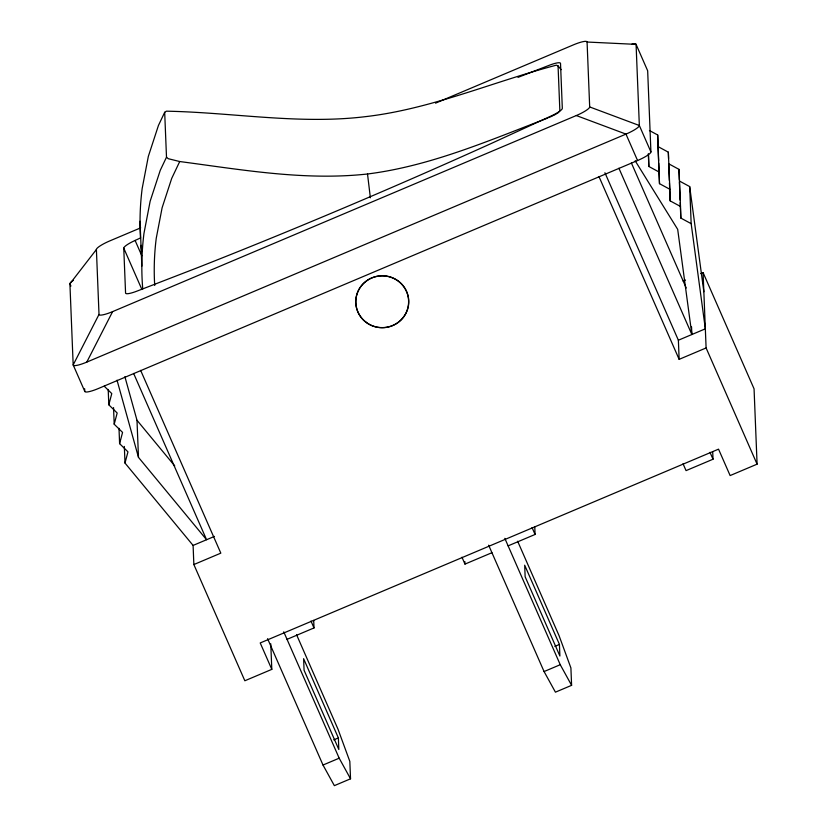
<?xml version="1.0" encoding="UTF-8"?>
<svg xmlns="http://www.w3.org/2000/svg" width="827" height="827" viewBox="0 0 827 827"><rect width="100%" height="100%" fill="white"/><g stroke="black" fill="none" stroke-linecap="round" stroke-linejoin="round"><path stroke-width="1.24" d="M270.77 643.819L271.804 669.363L244.844 680.766L193.859 564.552L193.094 545.427L125.001 463.058L127.968 451.842L119.605 443.644L122.572 432.418L114.209 424.22L117.176 413.004L108.813 404.806L111.779 393.58L104.243 386.199M561.119 69.675L558.06 65.902L556.375 65.168C492.685 81.821 431.198 109.123 365.214 116.679C298.971 124.722 232.501 112.389 166.361 111.18L164.687 112.307L158.443 125.456L148.343 156.375L142.172 188.494A276.404 270.956 -2.3 0 0 140.487 237.711M164.687 112.307L166.496 157.192L160.252 170.341L150.142 201.261L143.97 233.379A276.404 270.956 -2.3 0 0 142.74 288.923M547.588 118.137C488.964 140.518 430.309 166.103 367.519 173.99C304.729 180.927 241.825 169.711 179.717 161.534L171.706 178.405L162.123 207.732L156.262 238.186A262.138 256.959 -2.3 0 0 154.711 285.491M140.683 227.849L109.764 240.915A14.669 2.708 -23.7 0 0 96.397 249.516L99.013 314.425L73.179 364.914L84.757 391.326A14.669 2.708 -23.7 0 0 98.361 388.525L637.565 160.521A14.669 2.708 -23.7 0 0 650.921 151.92L647.665 70.781L636.077 44.369A14.669 2.708 -23.7 0 0 632.055 43.996M96.397 249.516L69.913 283.775L73.179 364.914A14.669 2.708 -23.7 0 0 86.773 362.112L112.606 311.624L576.316 115.542A14.669 2.708 -23.7 0 0 589.682 106.941L639.343 125.508L650.921 151.92M553.904 115.315L558.318 112.668L559.858 110.787L558.06 65.902M517.991 77.376L549.128 65.333A14.669 2.708 -23.7 0 1 560.52 63.431L562.319 108.358A14.669 2.708 -23.7 0 1 550.978 116.059L490.256 143.939A1215.07 224.22 -23.7 0 1 198.035 267.503L136.962 291.125A14.669 2.708 -23.7 0 1 125.57 293.037L123.761 248.152A14.669 2.708 -23.7 0 1 135.101 240.44L140.58 237.918M548.642 117.661L552.849 115.78M435.55 103.158L573.483 44.834A14.669 2.708 -23.7 0 1 587.077 42.032L636.077 44.369L639.343 125.508A14.669 2.708 -23.7 0 1 625.977 134.108L86.773 362.112M683.154 281.035L685.5 280.043M700.738 273.603L703.084 272.61L754.059 388.824L757.087 464.164L730.127 475.566L718.539 449.154L260.216 642.951L271.804 669.363M193.094 545.427L214.441 536.403M703.084 272.61L706.103 347.95L679.143 359.352L678.378 340.228L705.338 328.826L691.165 223.662L689.677 186.571L679.339 180.979M193.859 564.552L220.819 553.149L140.631 370.341M287.041 639.343L314.002 627.941L313.702 620.384M461.962 557.212L464.981 564.097L491.941 552.705M508.119 545.861L535.079 534.459L534.78 526.902M712.709 451.656L713.019 459.223L686.059 470.625L683.03 463.73M333.746 739.865L338.367 737.911L303.612 658.674L304.078 670.263L338.832 749.5L338.367 737.911M554.814 646.383L559.434 644.429L524.68 565.192L525.145 576.781L559.9 656.018L559.434 644.429M323.006 765.037L339.184 758.194L350.534 778.807L334.356 785.65L323.006 765.037L267.576 638.661M544.073 671.555L560.251 664.712L571.602 685.335L555.434 692.168L544.073 671.555L488.643 545.189M179.717 161.534L168.232 158.691L166.496 157.192M576.316 115.542L625.977 134.108L637.565 160.521M649.422 130.511L657.692 134.987L659.501 183.677L669.849 189.269L670.17 200.878L680.507 206.471L680.828 218.07L691.165 223.662M657.692 134.987L658.013 146.586L668.35 152.178L669.849 189.269M680.507 206.471L679.019 169.38L668.681 163.787L669.343 180.41M648.327 153.698L648.844 166.485L659.181 172.078M124.887 376.698L136.993 420.271L174.735 465.921M117.031 380.182L138.481 457.362L206.574 539.721L133.633 373.432M635.177 160.8L677.685 229.358L691.858 334.522L618.916 168.232M631.394 162.981L686.234 287.992M706.103 347.95L757.087 464.164M604.919 172.75L678.378 340.228M598.955 176.544L679.143 359.352M709.99 452.328L713.019 459.223M532.061 527.574L535.079 534.459M517.65 541.251L559.093 635.736L570.909 667.947L571.602 685.335M504.821 538.346L560.251 664.712M310.983 621.046L314.002 627.941M135.101 240.44L141.841 255.801M296.573 634.733L338.016 729.218L349.831 761.419L350.534 778.807M123.761 248.152L141.913 289.512M283.744 631.828L339.184 758.194M70.926 286.07L69.913 283.775A14.669 2.708 -23.7 0 1 73.293 280.374M689.677 186.571L703.849 291.735M370.372 197.777L367.519 173.99M691.548 326.851L691.806 333.25M679.391 182.26L680.114 200.165M680.207 202.718L680.828 218.07M669.446 182.974L670.17 200.878M658.013 146.586L658.581 160.655M658.685 163.219L659.501 183.677M587.077 42.032L589.682 106.941M464.877 561.585L464.981 564.097M140.032 221.264L141.83 266.149M136.993 420.271L138.481 457.362M124.339 446.435L125.001 463.058M118.995 428.293L119.605 443.644M113.537 407.597L114.209 424.22M108.192 389.455L108.813 404.806M84.654 388.752L84.757 391.326M679.019 169.38L679.308 179.686M668.35 152.178L668.536 158.629M648.523 154.887L648.844 166.485M141.665 251.594A276.404 270.956 -2.3 0 1 141.045 245.299M112.606 311.624A14.669 2.708 -23.7 0 1 99.013 314.425M365.865 322.168A26.505 25.978 -2.3 0 0 408.497 305.411A26.505 25.978 -2.3 0 0 372.439 277.624A26.505 25.978 -2.3 0 0 365.865 322.168M366.413 322.509A26.412 25.885 -2.3 0 0 408.435 304.739A26.412 25.885 -2.3 0 0 371.778 277.965A26.412 25.885 -2.3 0 0 366.413 322.509"/></g></svg>
